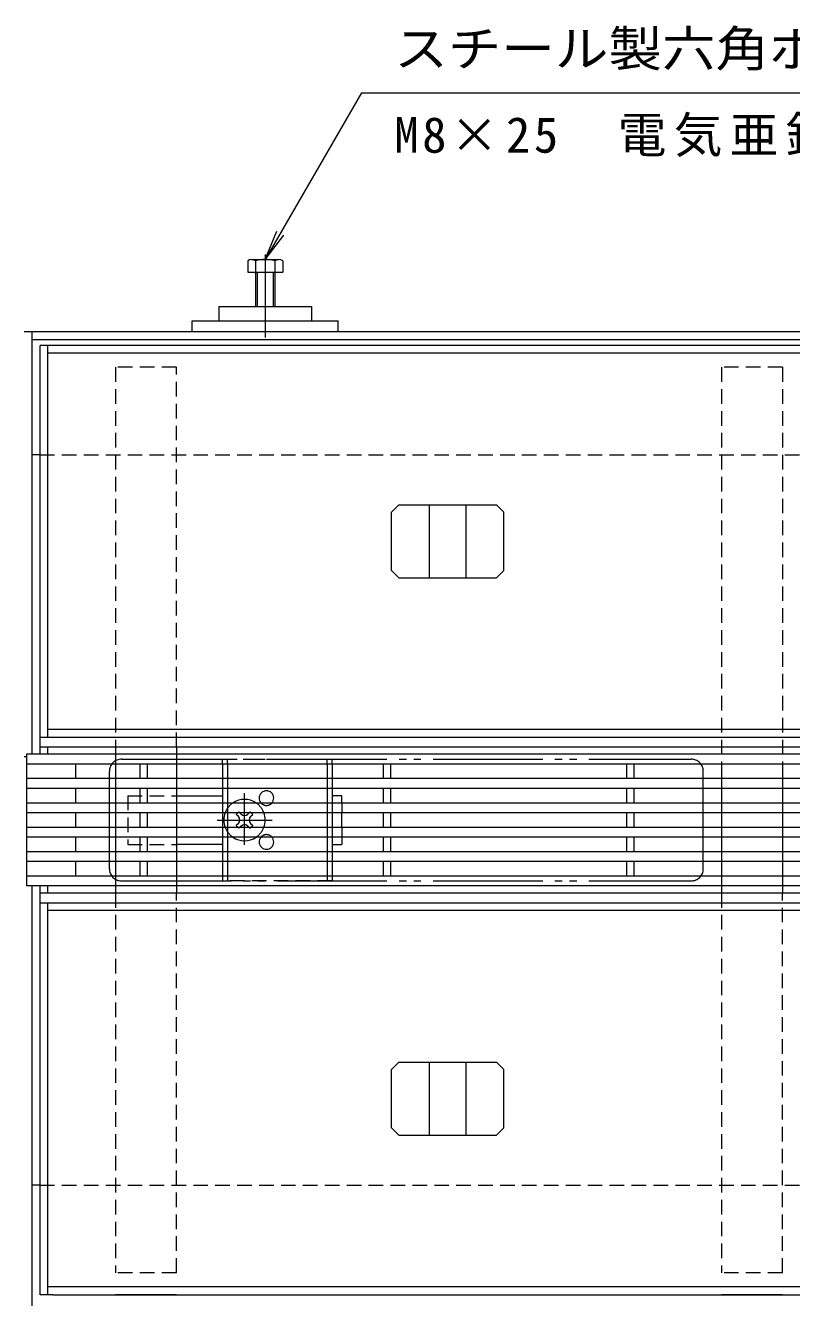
# Model space of a CAD drawing. Units: millimetres at full size, sheet at 1:5; details may follow other scales. Extents: x -1741 to 1924, y -1327 to 1336.
# Drawn here: x -1280 to -965, y 162 to 684 of the extents above; entities that cross this region are included whole.
import ezdxf
from ezdxf.enums import TextEntityAlignment as Align

# ---------------------------------------------------------------- set-up
doc = ezdxf.new("R2010")
doc.units = ezdxf.units.MM
doc.header["$LTSCALE"] = 5
for name, pattern in [('CHAIN1', [8, 5, -1, 1, -1]), ('CHAIN2', [12, 9, -1, 1, -1]), ('DASHED1', [1.8, 1.2, -0.6]), ('DOUBLE_CHAIN2', [12.8, 9, -1, 0.6, -0.6, 0.6, -1])]:
    doc.linetypes.add(name, pattern=pattern)
for name, color, linetype, lineweight in [('4-0_OUTLINE-0', 7, 'Continuous', 5), ('4-1_補助散水栓', 2, 'Continuous', 5), ('4-2_A_避難通路', 3, 'Continuous', 5), ('4-5_0055_アルミ建具_', 7, 'Continuous', 5)]:
    doc.layers.add(name, color=color, linetype=linetype, lineweight=lineweight)
doc.styles.add('ＭＳ ゴシック', font='')
doc.styles.get('ＭＳ ゴシック').set_extended_font_data('MS Gothic')

msp = doc.modelspace()

# ---------------------------------------------------------------- linework, layer by layer
at = {"layer": '4-0_OUTLINE-0', "color": 2}
for p, q in [((-1188.404, 587.477), (-1188.404, 582.787)), ((-1186.809, 588.087), (-1175.619, 588.087)), ((-1185.214, 587.477), (-1185.214, 568.787)), ((-1177.214, 587.477), (-1177.214, 568.787)), ((-1174.024, 587.477), (-1174.024, 582.787)), ((-1188.404, 582.787), (-1174.024, 582.787)), ((-1184.537, 582.787), (-1184.537, 568.787)), ((-1177.89, 582.787), (-1177.89, 568.787)), ((-1198.714, 380.788), (-1198.714, 374.788)), ((-1196.714, 380.788), (-1196.714, 374.788)), ((-1155.714, 380.788), (-1155.714, 374.788)), ((-1153.714, 380.788), (-1153.714, 374.788)), ((-1198.714, 370.788), (-1198.714, 364.788)), ((-1196.714, 370.788), (-1196.714, 364.788)), ((-1155.714, 370.788), (-1155.714, 364.788)), ((-1153.714, 370.788), (-1153.714, 364.788)), ((-1198.714, 360.788), (-1198.714, 354.788)), ((-1196.714, 360.788), (-1196.714, 354.788)), ((-1155.714, 360.788), (-1155.714, 354.788)), ((-1153.714, 360.788), (-1153.714, 354.788)), ((-1198.714, 350.788), (-1198.714, 344.788)), ((-1196.714, 350.788), (-1196.714, 344.788)), ((-1155.714, 350.788), (-1155.714, 344.788)), ((-1153.714, 350.788), (-1153.714, 344.788)), ((-1198.714, 340.788), (-1198.714, 334.788)), ((-1196.714, 340.788), (-1196.714, 334.788)), ((-1155.714, 340.788), (-1155.714, 334.788)), ((-1153.714, 340.788), (-1153.714, 334.788))]:
    msp.add_line(p, q, dxfattribs=at)
at = {"layer": '4-0_OUTLINE-0', "color": 4, "linetype": 'CHAIN2'}
msp.add_line((-1181.214, 590.047), (-1181.214, 555.964), dxfattribs=at)
at = {"layer": '4-0_OUTLINE-0'}
for p, q in [((-1200.214, 568.787), (-1200.214, 562.787)), ((-1211.214, 562.787), (-1151.214, 562.787)), ((-1211.214, 558.287), (-1211.214, 562.787)), ((-1151.214, 558.287), (-1151.214, 562.787)), ((-682.214, 558.287), (-1280.214, 558.287)), ((-1277.014, 384.787), (-1277.014, 558.287)), ((-685.414, 555.087), (-1277.014, 555.087)), ((-1273.714, 384.787), (-1273.714, 552.787)), ((-688.714, 552.787), (-1273.714, 552.787)), ((-1270.514, 391.788), (-1270.514, 552.787)), ((-691.914, 549.587), (-1270.514, 549.587)), ((-1273.714, 507.787), (-1277.014, 507.787)), ((-691.914, 394.988), (-1270.514, 394.988)), ((-1273.714, 391.788), (-688.714, 391.788)), ((-688.714, 387.788), (-1273.714, 387.788)), ((-1270.514, 384.787), (-1270.514, 387.788)), ((-1242.714, 387.788), (-1242.714, 384.788)), ((-1217.714, 387.788), (-1217.714, 384.788)), ((-993.714, 387.788), (-993.714, 384.788)), ((-968.714, 387.788), (-968.714, 384.788)), ((-1279.214, 383.788), (-1280.214, 383.788)), ((-1242.714, 380.788), (-1242.714, 374.788)), ((-1217.714, 380.788), (-1217.714, 374.788)), ((-993.714, 380.788), (-993.714, 374.788)), ((-968.714, 380.788), (-968.714, 374.788)), ((-1242.714, 370.788), (-1242.714, 364.788)), ((-1217.714, 370.788), (-1217.714, 364.788)), ((-1217.714, 367.788), (-1198.714, 367.788)), ((-1149.714, 367.788), (-1153.714, 367.788)), ((-1149.714, 364.788), (-1149.714, 367.788)), ((-993.714, 370.788), (-993.714, 364.788)), ((-968.714, 370.788), (-968.714, 364.788)), ((-1242.714, 360.788), (-1242.714, 354.788)), ((-1217.714, 360.788), (-1217.714, 354.788)), ((-1192.012, 361.146), (-1193.072, 360.086)), ((-1191.128, 360.262), (-1192.012, 361.146)), ((-1188.299, 360.262), (-1187.415, 361.146)), ((-1186.355, 360.086), (-1187.415, 361.146)), ((-1149.714, 354.788), (-1149.714, 360.788)), ((-993.714, 360.788), (-993.714, 354.788)), ((-968.714, 360.788), (-968.714, 354.788)), ((-1192.188, 359.202), (-1193.072, 360.086)), ((-1192.188, 356.373), (-1193.072, 355.49)), ((-1193.072, 355.49), (-1192.012, 354.429)), ((-1187.415, 354.429), (-1186.355, 355.49)), ((-1187.239, 359.202), (-1186.355, 360.086)), ((-1187.239, 356.373), (-1186.355, 355.49)), ((-1242.714, 350.788), (-1242.714, 344.788)), ((-1217.714, 350.788), (-1217.714, 344.788)), ((-1191.128, 355.313), (-1192.012, 354.429)), ((-1188.299, 355.313), (-1187.415, 354.429)), ((-1149.714, 350.788), (-1149.714, 347.788)), ((-993.714, 350.788), (-993.714, 344.788)), ((-968.714, 350.788), (-968.714, 344.788)), ((-1198.714, 347.788), (-1217.714, 347.788)), ((-1153.714, 347.788), (-1149.714, 347.788)), ((-1242.714, 340.788), (-1242.714, 334.788)), ((-1217.714, 340.788), (-1217.714, 334.788)), ((-993.714, 340.788), (-993.714, 334.788)), ((-968.714, 340.788), (-968.714, 334.788)), ((-1277.014, 157.287), (-1277.014, 330.788)), ((-1273.714, 162.787), (-1273.714, 330.788)), ((-1270.514, 327.788), (-1270.514, 330.788)), ((-1242.714, 330.788), (-1242.714, 327.788)), ((-1217.714, 330.788), (-1217.714, 327.788)), ((-993.714, 330.788), (-993.714, 327.788)), ((-968.714, 330.788), (-968.714, 327.788)), ((-688.714, 327.788), (-1273.714, 327.788)), ((-1273.714, 323.788), (-688.714, 323.788)), ((-1270.514, 162.787), (-1270.514, 323.788)), ((-691.914, 320.588), (-1270.514, 320.588)), ((-1273.714, 207.787), (-1277.014, 207.787)), ((-1268.514, 162.787), (-1273.714, 162.787)), ((-691.914, 165.987), (-1270.514, 165.987)), ((-1268.514, 162.787), (-688.714, 162.787)), ((-1217.714, 162.788), (-1242.714, 162.788)), ((-968.714, 162.789), (-993.714, 162.789))]:
    msp.add_line(p, q, dxfattribs=at)
at = {"layer": '4-0_OUTLINE-0', "linetype": 'DASHED1'}
for p, q in [((-1217.714, 543.786), (-1242.714, 543.786)), ((-1242.714, 543.786), (-1242.714, 387.787)), ((-1217.714, 387.787), (-1217.714, 543.786)), ((-993.714, 543.787), (-993.714, 380.788)), ((-968.714, 543.787), (-993.714, 543.787)), ((-968.714, 543.787), (-968.714, 380.788)), ((-1273.714, 507.787), (-688.714, 507.787)), ((-1242.714, 384.788), (-1242.714, 380.788)), ((-1217.714, 384.788), (-1217.714, 380.788)), ((-1242.714, 374.788), (-1242.714, 370.788)), ((-1217.714, 374.788), (-1217.714, 370.788)), ((-993.714, 374.788), (-993.714, 370.788)), ((-968.714, 374.788), (-968.714, 370.788)), ((-1237.714, 367.788), (-1237.714, 347.788)), ((-1237.714, 367.788), (-1217.714, 367.788)), ((-1242.714, 364.788), (-1242.714, 360.788)), ((-1217.714, 364.788), (-1217.714, 360.788)), ((-1149.714, 364.788), (-1149.714, 360.788)), ((-993.714, 364.788), (-993.714, 360.788)), ((-968.714, 364.788), (-968.714, 360.788)), ((-1242.714, 354.788), (-1242.714, 350.788)), ((-1217.714, 354.788), (-1217.714, 350.788)), ((-1149.714, 354.788), (-1149.714, 350.788)), ((-993.714, 354.788), (-993.714, 350.788)), ((-968.714, 354.788), (-968.714, 350.788)), ((-1237.714, 347.788), (-1217.714, 347.788)), ((-1242.714, 344.788), (-1242.714, 340.788)), ((-1217.714, 344.788), (-1217.714, 340.788)), ((-993.714, 344.788), (-993.714, 340.788)), ((-968.714, 344.788), (-968.714, 340.788)), ((-1242.714, 334.788), (-1242.714, 330.788)), ((-1217.714, 334.788), (-1217.714, 330.788)), ((-993.714, 334.788), (-993.714, 330.788)), ((-968.714, 334.788), (-968.714, 330.788)), ((-1242.714, 327.787), (-1242.714, 171.788)), ((-1217.714, 171.788), (-1217.714, 327.787)), ((-993.714, 327.788), (-993.714, 171.787)), ((-968.714, 171.787), (-968.714, 327.788)), ((-1273.714, 207.787), (-688.714, 207.787)), ((-1217.714, 171.788), (-1242.714, 171.788)), ((-968.714, 171.787), (-993.714, 171.787))]:
    msp.add_line(p, q, dxfattribs=at)
at = {"layer": '4-0_OUTLINE-0', "color": 2, "linetype": 'DOUBLE_CHAIN2'}
for p, q in [((-1240.214, 382.788), (-1006.214, 382.788)), ((-1245.214, 337.788), (-1245.214, 377.788)), ((-1001.214, 337.788), (-1001.214, 377.788)), ((-1240.214, 332.788), (-1006.214, 332.788))]:
    msp.add_line(p, q, dxfattribs=at)
at = {"layer": '4-0_OUTLINE-0', "color": 2, "linetype": 'DASHED1'}
for p, q in [((-1198.714, 382.788), (-1153.714, 382.788)), ((-1198.714, 380.788), (-1198.714, 382.788)), ((-1196.714, 380.788), (-1196.714, 382.788)), ((-1155.714, 380.788), (-1155.714, 382.788)), ((-1153.714, 380.788), (-1153.714, 382.788)), ((-1198.714, 374.788), (-1198.714, 370.788)), ((-1196.714, 374.788), (-1196.714, 370.788)), ((-1155.714, 374.788), (-1155.714, 370.788)), ((-1153.714, 374.788), (-1153.714, 370.788)), ((-1198.714, 364.788), (-1198.714, 360.788)), ((-1196.714, 364.788), (-1196.714, 360.788)), ((-1155.714, 364.788), (-1155.714, 360.788)), ((-1153.714, 364.788), (-1153.714, 360.788)), ((-1198.714, 354.788), (-1198.714, 350.788)), ((-1196.714, 354.788), (-1196.714, 350.788)), ((-1155.714, 354.788), (-1155.714, 350.788)), ((-1153.714, 354.788), (-1153.714, 350.788)), ((-1198.714, 344.788), (-1198.714, 340.788)), ((-1196.714, 344.788), (-1196.714, 340.788)), ((-1155.714, 344.788), (-1155.714, 340.788)), ((-1153.714, 344.788), (-1153.714, 340.788)), ((-1198.714, 334.788), (-1198.714, 332.788)), ((-1196.714, 334.788), (-1196.714, 332.788)), ((-1155.714, 334.788), (-1155.714, 332.788)), ((-1153.714, 334.788), (-1153.714, 332.788)), ((-1153.714, 332.788), (-1198.714, 332.788))]:
    msp.add_line(p, q, dxfattribs=at)
at = {"layer": '4-0_OUTLINE-0', "linetype": 'CHAIN1'}
for p, q in [((-1189.714, 347.603), (-1189.714, 368.859)), ((-1200.971, 357.788), (-1178.362, 357.788))]:
    msp.add_line(p, q, dxfattribs=at)
at = {"layer": '4-0_OUTLINE-0'}
msp.add_lwpolyline([(-1200.214, 568.787), (-1162.214, 568.787), (-1162.214, 562.787)], dxfattribs=at)
at = {"layer": '4-0_OUTLINE-0', "color": 2}
for centre, radius, start, end in [((-1186.809, 585.697), 2.39, 48.13611, 131.86389), ((-1181.214, 574.669), 13.418, 72.6564, 107.3436), ((-1175.619, 585.697), 2.39, 48.13611, 131.86389)]:
    msp.add_arc(centre, radius, start, end, dxfattribs=at)
at = {"layer": '4-0_OUTLINE-0', "color": 2, "linetype": 'DOUBLE_CHAIN2'}
for centre, start, end in [((-1240.214, 377.788), 90, 180), ((-1006.214, 377.788), 0, 90), ((-1240.214, 337.788), 180, 270), ((-1006.214, 337.788), 270, 0)]:
    msp.add_arc(centre, 5, start, end, dxfattribs=at)
at = {"layer": '4-0_OUTLINE-0'}
for centre, radius, start, end in [((-1189.714, 357.788), 8.5, 55.43992, 124.56008), ((-1180.714, 366.788), 3, 318.19021, 221.80979), ((-1189.714, 357.788), 8.5, 159.33253, 200.66717), ((-1189.714, 357.788), 8.5, 339.33283, 20.66747), ((-1193.603, 357.788), 2, 315, 45), ((-1189.714, 361.677), 2, 225, 315), ((-1189.714, 353.899), 2, 45, 135), ((-1185.824, 357.788), 2, 135, 225), ((-1189.714, 357.788), 8.5, 235.43943, 304.56057), ((-1180.714, 348.788), 3, 138.18916, 41.81084)]:
    msp.add_arc(centre, radius, start, end, dxfattribs=at)
at = {"layer": '4-0_OUTLINE-0', "linetype": 'DASHED1'}
for centre, radius, start, end in [((-1189.714, 357.788), 8.5, 124.56008, 159.33253), ((-1189.714, 357.788), 8.5, 20.66747, 55.43992), ((-1180.714, 366.788), 3, 221.80979, 318.19021), ((-1189.714, 357.788), 8.5, 200.66717, 235.43943), ((-1189.714, 357.788), 8.5, 304.56057, 339.33283), ((-1180.714, 348.788), 3, 41.81084, 138.18916)]:
    msp.add_arc(centre, radius, start, end, dxfattribs=at)
at = {"layer": '4-1_補助散水栓'}
for p, q in [((-1126.302, 487.288), (-1129.302, 484.288)), ((-1126.302, 487.288), (-1086.125, 487.288)), ((-1113.714, 457.288), (-1113.714, 487.288)), ((-1098.714, 457.288), (-1098.714, 487.288)), ((-1086.125, 487.288), (-1083.125, 484.288)), ((-1126.302, 457.288), (-1086.125, 457.288)), ((-1126.302, 258.288), (-1129.302, 255.288)), ((-1126.302, 258.288), (-1086.125, 258.288)), ((-1113.714, 228.288), (-1113.714, 258.288)), ((-1098.714, 228.288), (-1098.714, 258.288)), ((-1086.125, 258.288), (-1083.125, 255.288)), ((-1126.302, 228.288), (-1086.125, 228.288))]:
    msp.add_line(p, q, dxfattribs=at)
for points in [[(-1126.302, 457.288), (-1129.302, 460.288), (-1129.302, 484.288)], [(-1086.125, 457.288), (-1083.125, 460.288), (-1083.125, 484.288)], [(-1126.302, 228.288), (-1129.302, 231.288), (-1129.302, 255.288)], [(-1086.125, 228.288), (-1083.125, 231.288), (-1083.125, 255.288)]]:
    msp.add_lwpolyline(points, dxfattribs=at)
at = {"layer": '4-2_A_避難通路'}
for p, q in [((-683.214, 384.788), (-1279.214, 384.788)), ((-1279.214, 384.788), (-1279.214, 330.788)), ((-683.214, 380.788), (-1279.214, 380.788)), ((-1259.214, 380.788), (-1259.214, 374.788)), ((-1232.714, 380.788), (-1232.714, 374.788)), ((-1229.714, 380.788), (-1229.714, 374.788)), ((-1132.714, 380.788), (-1132.714, 374.788)), ((-1129.714, 380.788), (-1129.714, 374.788)), ((-1032.714, 380.788), (-1032.714, 374.788)), ((-1029.714, 380.788), (-1029.714, 374.788)), ((-683.214, 374.788), (-1279.214, 374.788)), ((-683.214, 370.788), (-1279.214, 370.788)), ((-1259.214, 370.788), (-1259.214, 364.788)), ((-1232.714, 370.788), (-1232.714, 364.788)), ((-1229.714, 370.788), (-1229.714, 364.788)), ((-1132.714, 370.788), (-1132.714, 364.788)), ((-1129.714, 370.788), (-1129.714, 364.788)), ((-1032.714, 370.788), (-1032.714, 364.788)), ((-1029.714, 370.788), (-1029.714, 364.788)), ((-683.214, 364.788), (-1279.214, 364.788)), ((-683.214, 360.788), (-1279.214, 360.788)), ((-1259.214, 360.788), (-1259.214, 354.788)), ((-1232.714, 360.788), (-1232.714, 354.788)), ((-1229.714, 360.788), (-1229.714, 354.788)), ((-1132.714, 360.788), (-1132.714, 354.788)), ((-1129.714, 360.788), (-1129.714, 354.788)), ((-1032.714, 360.788), (-1032.714, 354.788)), ((-1029.714, 360.788), (-1029.714, 354.788)), ((-683.214, 354.788), (-1279.214, 354.788)), ((-683.214, 350.788), (-1279.214, 350.788)), ((-1259.214, 350.788), (-1259.214, 344.788)), ((-1232.714, 350.788), (-1232.714, 344.788)), ((-1229.714, 350.788), (-1229.714, 344.788)), ((-1132.714, 350.788), (-1132.714, 344.788)), ((-1129.714, 350.788), (-1129.714, 344.788)), ((-1032.714, 350.788), (-1032.714, 344.788)), ((-1029.714, 350.788), (-1029.714, 344.788)), ((-683.214, 344.788), (-1279.214, 344.788)), ((-683.214, 340.788), (-1279.214, 340.788)), ((-1259.214, 340.788), (-1259.214, 334.788)), ((-1232.714, 340.788), (-1232.714, 334.788)), ((-1229.714, 340.788), (-1229.714, 334.788)), ((-1132.714, 340.788), (-1132.714, 334.788)), ((-1129.714, 340.788), (-1129.714, 334.788)), ((-1032.714, 340.788), (-1032.714, 334.788)), ((-1029.714, 340.788), (-1029.714, 334.788)), ((-683.214, 334.788), (-1279.214, 334.788)), ((-683.214, 330.788), (-1279.214, 330.788))]:
    msp.add_line(p, q, dxfattribs=at)
at = {"layer": '4-5_0055_アルミ建具_'}
for p, q in [((-1141.687, 656.55), (-883.561, 656.55)), ((-1181.214, 588.087), (-1173.604, 598.004))]:
    msp.add_line(p, q, dxfattribs=at)
msp.add_lwpolyline([(-1141.687, 656.55), (-1181.214, 588.087), (-1176.43, 599.636)], dxfattribs=at)

# ---------------------------------------------------------------- texts
at = {"layer": '4-5_0055_アルミ建具_', "color": 2, "style": 'ＭＳ ゴシック', "width": 1.1}
msp.add_text('スチール製六角ボルト', height=14.66, dxfattribs=at).set_placement((-1128.178, 662.939), align=Align.BOTTOM_LEFT)
at = {"layer": '4-5_0055_アルミ建具_', "color": 2, "insert": (-1128.178, 630.161), "char_height": 14.66, "attachment_point": 7, "style": 'ＭＳ ゴシック'}
msp.add_mtext('\\T1.15;M8×25\u3000電気亜鉛めっき', dxfattribs=at)

doc.saveas('drawing.dxf')
